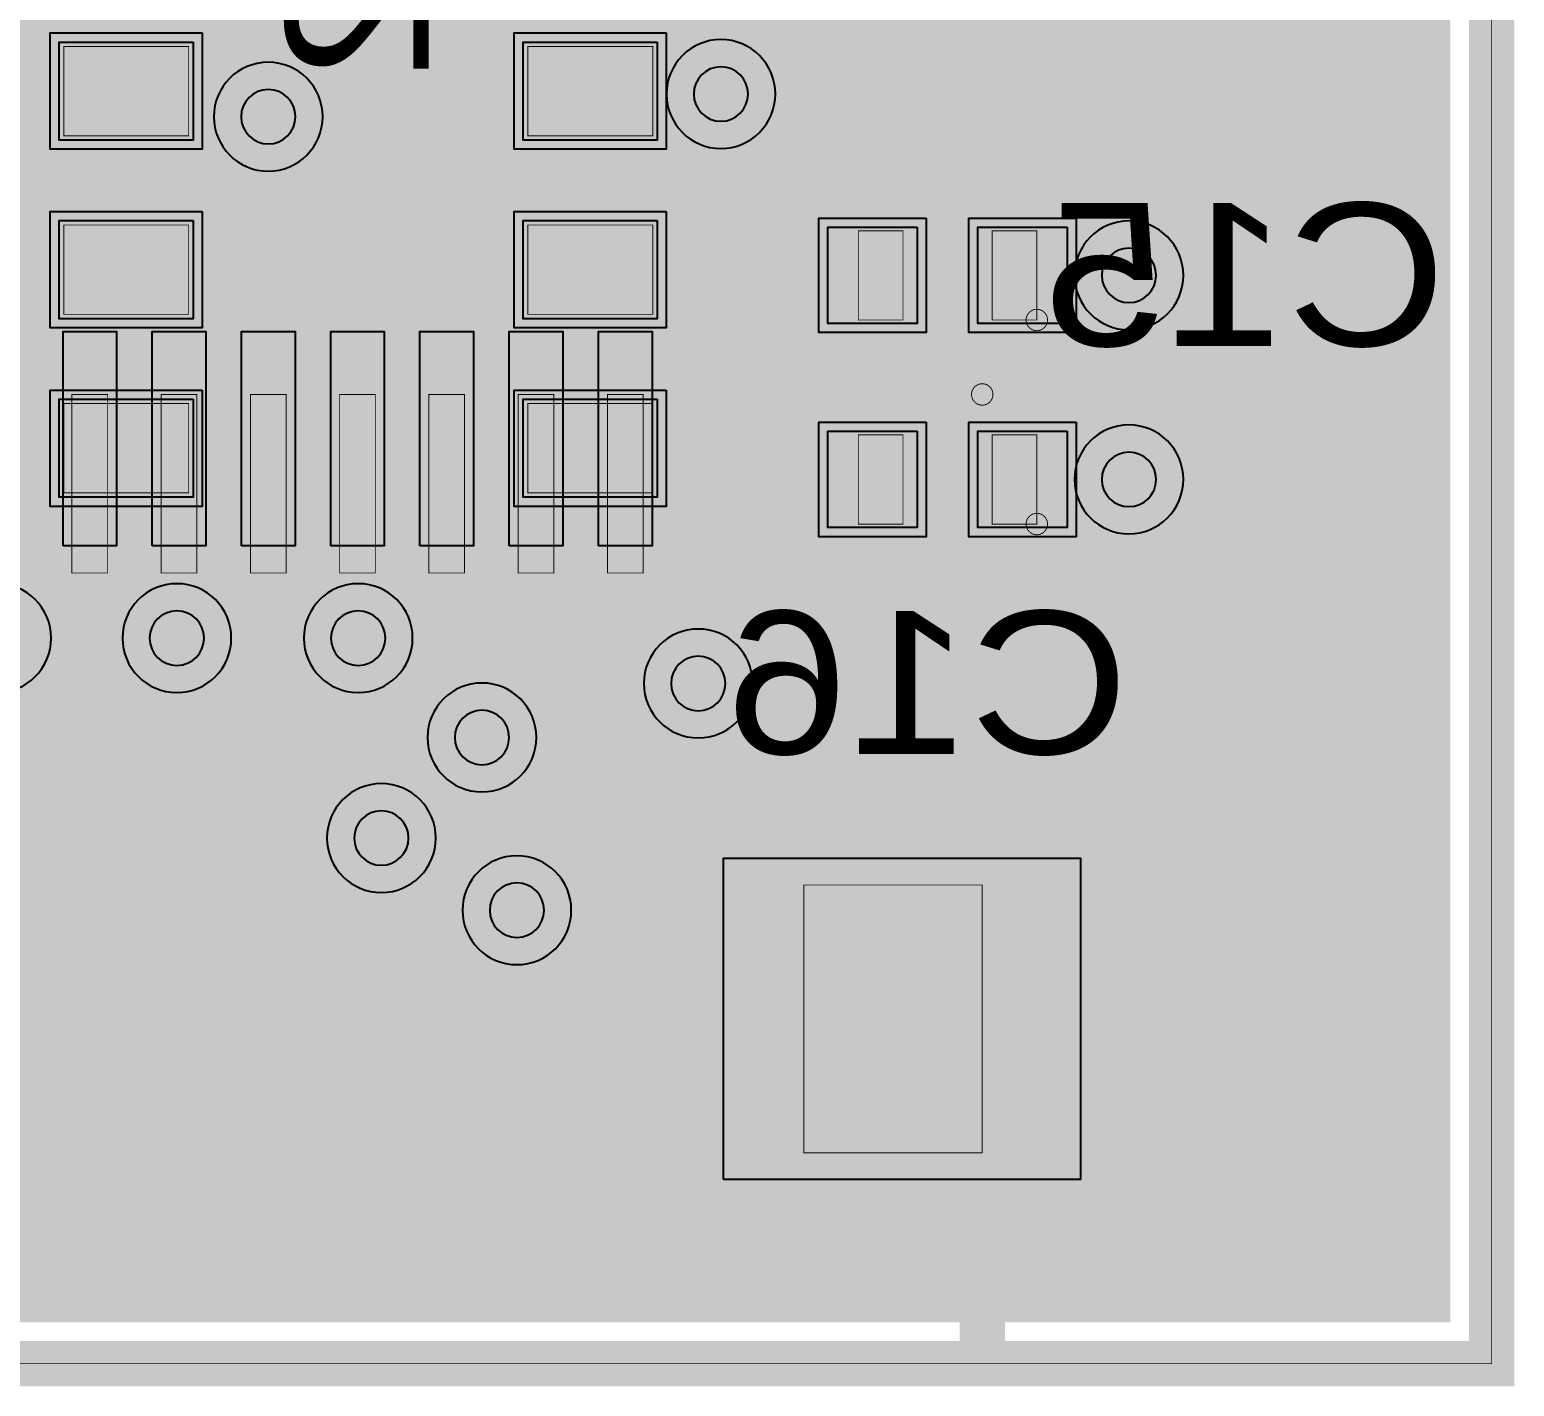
# Model space of a CAD drawing. Header units: millimetres. Extents: x -0.1 to 13.3, y -0.1 to 12.7.
# Drawn here: x 5.02 to 13.34, y -0.13 to 7.47 of the extents above; entities that cross this region are included whole.
import ezdxf
from ezdxf.enums import TextEntityAlignment as Align

# ---------------------------------------------------------------- set-up
doc = ezdxf.new("R2010")
doc.units = ezdxf.units.MM
doc.header["$MEASUREMENT"] = 0
for name, color, linetype, true_color in [('Board-Outline-Layer', 7, 'Continuous', 0xff00ff), ('Bottom-Layer', 7, 'Continuous', 0x0000ff), ('Bottom-Paste-Mask-Layer', 7, 'Continuous', 0x800000), ('Bottom-Silkscreen-Layer', 7, 'Continuous', 0x66cc33), ('Bottom-Solder-Mask-Layer', 7, 'Continuous', 0xaa00ff), ('Component-Marking-Layer', 7, 'Continuous', 0x66ffcc), ('Component-Shape-Layer', 7, 'Continuous', 0x00cccc), ('Document-Layer', 7, 'Continuous', 0xffffff), ('GND', 7, 'Continuous', 0x999966), ('Hole-Layer', 7, 'Continuous', 0x222222), ('Multi-Layer', 7, 'Continuous', 0xc0c0c0), ('Pin-Soldering-Layer', 7, 'Continuous', 0xcc9999), ('PWR', 7, 'Continuous', 0x008000), ('Top-Layer', 7, 'Continuous', 0xff0000), ('Top-Silkscreen-Layer', 7, 'Continuous', 0xffcc00)]:
    doc.layers.add(name, color=color, linetype=linetype, true_color=true_color)
doc.styles.get("Standard").update_dxf_attribs({"font": 'arial.ttf'})

msp = doc.modelspace()

# ---------------------------------------------------------------- hatches: boundary and pattern name
at = {"layer": 'Bottom-Layer'}
for points in [[(12.8499, 12.2149), (12.8499, 0.3581), (0.3581, 0.3581), (0.3581, 12.2149)], [(3.7068, 6.8612), (3.6591, 6.5296), (3.7795, 6.217), (4.0373, 6.0032), (4.3668, 5.9427), (4.4877, 5.8217), (4.6282, 5.7278), (4.794, 5.6949), (4.8617, 5.6949), (4.8812, 5.6603), (4.9044, 5.628), (4.8824, 5.5977), (4.8637, 5.5652), (4.8152, 5.5652), (4.6889, 5.6704), (4.5289, 5.7082), (4.0289, 5.7082), (3.9412, 5.6972), (3.8588, 5.6652), (3.7764, 5.6972), (3.6887, 5.7082), (3.1887, 5.7082), (3.0096, 5.6602), (2.8785, 5.5291), (2.8305, 5.35), (2.8305, 4.81), (2.8785, 4.6309), (3.0096, 4.4998), (3.1887, 4.4519), (3.6887, 4.4519), (3.7764, 4.4628), (3.8588, 4.4948), (3.9412, 4.4628), (4.0289, 4.4519), (4.5289, 4.4519), (4.6889, 4.4896), (4.8152, 4.5949), (4.9348, 4.5949), (5.0492, 4.5208), (5.1831, 4.4949), (5.9331, 4.4949), (6.1121, 4.5429), (6.2432, 4.6739), (6.2912, 4.853), (6.2912, 5.403), (6.2708, 5.5223), (6.2117, 5.628), (6.2708, 5.7337), (6.2912, 5.853), (6.2912, 6.3249), (6.5726, 6.3589), (6.8141, 6.5074), (6.9715, 6.7431), (7.0161, 7.023), (6.9398, 7.2959), (6.7565, 7.5121), (6.4996, 7.632), (6.2162, 7.6337), (6.2271, 7.6485), (6.2372, 7.6639), (6.3456, 7.712), (6.4391, 7.785), (6.5004, 7.8463), (6.7708, 7.9145), (6.9893, 8.0879), (7.1171, 8.3359), (7.1317, 8.6144), (7.0305, 8.8743), (6.8313, 9.0696), (6.5694, 9.1657), (6.2912, 9.1456), (6.2912, 9.403), (6.2708, 9.5223), (6.2117, 9.628), (6.2708, 9.7337), (6.2912, 9.853), (6.2912, 10.403), (6.2708, 10.5223), (6.2117, 10.628), (6.2708, 10.7337), (6.2912, 10.853), (6.2912, 11.403), (6.2432, 11.5821), (6.1121, 11.7132), (5.9331, 11.7612), (5.1831, 11.7612), (5.004, 11.7132), (4.8729, 11.5821), (4.8249, 11.403), (4.8249, 10.853), (4.8454, 10.7337), (4.9044, 10.628), (4.8454, 10.5223), (4.8249, 10.403), (4.8249, 9.853), (4.8454, 9.7337), (4.9044, 9.628), (4.8454, 9.5223), (4.8249, 9.403), (4.8249, 8.853), (4.8454, 8.7337), (4.9044, 8.628), (4.8454, 8.5223), (4.8249, 8.403), (4.8249, 7.853), (4.8454, 7.7337), (4.9044, 7.628), (4.8454, 7.5223), (4.8249, 7.403), (4.8249, 7.0316), (4.5513, 7.2248), (4.2181, 7.2596), (3.9104, 7.1271)], [(7.4249, 6.403), (7.4249, 5.853), (7.4453, 5.7337), (7.5044, 5.628), (7.4453, 5.5223), (7.4249, 5.403), (7.4249, 4.853), (7.4728, 4.6739), (7.6039, 4.5429), (7.783, 4.4949), (8.533, 4.4949), (8.7121, 4.5429), (8.8432, 4.6739), (8.8912, 4.853), (8.8912, 5.403), (8.8741, 5.5121), (8.8247, 5.6109), (9.2036, 5.6109), (9.2277, 5.582), (9.2548, 5.5559), (9.2548, 5.4931), (9.164, 5.3714), (9.1318, 5.223), (9.1318, 4.683), (9.1734, 4.5154), (9.2887, 4.3867), (9.2057, 4.3038), (8.8818, 4.4624), (8.5227, 4.4281), (8.2348, 4.2109), (8.1031, 3.8751), (7.9151, 4.0617), (7.6691, 4.16), (7.4043, 4.1541), (7.1629, 4.045), (6.9835, 3.8501), (6.8946, 3.6006), (6.5723, 3.4608), (6.3666, 3.176), (6.3352, 2.8261), (6.487, 2.5093), (6.7794, 2.3145), (7.1303, 2.2963), (7.3102, 2.041), (7.5872, 1.8964), (7.8995, 1.8946), (8.1781, 2.0361), (8.361, 2.2894), (8.4076, 2.5983), (8.3076, 2.8942), (8.0833, 3.1116), (8.1697, 3.2682), (8.2111, 3.4423), (8.4165, 3.2446), (8.686, 3.1514), (8.9696, 3.1799), (9.2151, 3.3249), (9.398, 3.3249), (9.5837, 3.3618), (9.7411, 3.467), (10.1221, 3.848), (10.2272, 4.0054), (10.2642, 4.191), (10.2642, 4.331), (10.297, 4.3264), (10.3301, 4.3249), (10.8301, 4.3249), (11.0092, 4.3728), (11.1403, 4.5039), (11.1883, 4.683), (11.1883, 5.223), (11.1444, 5.3948), (11.0234, 5.5245), (11.1444, 5.6542), (11.1883, 5.826), (11.1883, 6.366), (11.1403, 6.5451), (11.0092, 6.6762), (10.8301, 6.7242), (10.3301, 6.7242), (10.2424, 6.7132), (10.16, 6.6812), (10.0776, 6.7132), (9.9899, 6.7242), (9.4899, 6.7242), (9.3299, 6.6864), (9.2036, 6.5812), (8.8437, 6.5812), (8.8286, 6.6052), (8.8117, 6.628), (8.8707, 6.7337), (8.8912, 6.853), (8.8912, 7.403), (8.8807, 7.489), (8.8499, 7.5699), (9.2772, 7.5699), (9.3779, 7.5178), (9.4899, 7.4999), (9.9899, 7.4999), (10.0776, 7.5108), (10.16, 7.5429), (10.2424, 7.5108), (10.3301, 7.4999), (10.8301, 7.4999), (11.0092, 7.5479), (11.1403, 7.6789), (11.1883, 7.858), (11.1883, 8.398), (11.1403, 8.5771), (11.0092, 8.7082), (10.8301, 8.7562), (10.3301, 8.7562), (10.3157, 8.7559), (10.3013, 8.755), (10.2976, 9.0418), (10.1731, 9.3002), (10.1731, 9.5591), (10.2402, 9.5388), (10.3101, 9.5319), (11.1002, 9.5319), (11.2792, 9.5799), (11.4103, 9.7109), (11.4583, 9.89), (11.4583, 10.43), (11.4103, 10.6091), (11.2792, 10.7402), (11.1002, 10.7882), (10.3151, 10.7882), (10.2219, 11.1342), (9.9623, 11.3811), (9.612, 11.457), (9.2735, 11.3395), (9.0455, 11.0631), (8.9946, 10.7084), (8.9818, 10.6976), (8.9696, 10.6862), (8.8499, 10.6862), (8.8807, 10.7671), (8.8912, 10.853), (8.8912, 11.403), (8.8432, 11.5821), (8.7121, 11.7132), (8.533, 11.7612), (7.783, 11.7612), (7.6039, 11.7132), (7.4728, 11.5821), (7.4249, 11.403), (7.4249, 10.853), (7.4256, 10.8298), (7.4279, 10.8068), (7.1407, 10.7925), (6.8866, 10.6581), (6.7133, 10.4287), (6.6533, 10.1476), (6.7179, 9.8675), (6.895, 9.641), (7.1513, 9.5108), (7.4386, 9.5013), (7.4283, 9.4526), (7.4249, 9.403), (7.4249, 8.853), (7.4453, 8.7337), (7.5044, 8.628), (7.4453, 8.5223), (7.4249, 8.403), (7.4249, 7.853), (7.4453, 7.7337), (7.5044, 7.628), (7.4453, 7.5223), (7.4249, 7.403), (7.4249, 6.853), (7.4453, 6.7337), (7.5044, 6.628), (7.4453, 6.5223)], [(5.9331, 7.403), (5.9331, 6.853), (5.1831, 6.853), (5.1831, 7.403)], [(8.533, 7.403), (8.533, 6.853), (7.783, 6.853), (7.783, 7.403)], [(5.9331, 6.403), (5.9331, 5.853), (5.1831, 5.853), (5.1831, 6.403)], [(8.533, 6.403), (8.533, 5.853), (7.783, 5.853), (7.783, 6.403)], [(9.9899, 6.366), (9.9899, 5.826), (9.4899, 5.826), (9.4899, 6.366)], [(10.8301, 6.366), (10.8301, 5.826), (10.3301, 5.826), (10.3301, 6.366)], [(5.9331, 5.403), (5.9331, 4.853), (5.1831, 4.853), (5.1831, 5.403)], [(8.533, 5.403), (8.533, 4.853), (7.783, 4.853), (7.783, 5.403)], [(9.9899, 5.223), (9.9899, 4.683), (9.4899, 4.683), (9.4899, 5.223)], [(10.8301, 5.223), (10.8301, 4.683), (10.3301, 4.683), (10.3301, 5.223)]]:
    msp.add_hatch(color=256, dxfattribs=at).paths.add_polyline_path(points)
at = {"layer": 'Bottom-Paste-Mask-Layer'}
for points in [[(5.9331, 7.403), (5.9331, 6.853), (5.1831, 6.853), (5.1831, 7.403)], [(8.533, 7.403), (8.533, 6.853), (7.783, 6.853), (7.783, 7.403)], [(5.9331, 6.403), (5.9331, 5.853), (5.1831, 5.853), (5.1831, 6.403)], [(8.533, 6.403), (8.533, 5.853), (7.783, 5.853), (7.783, 6.403)], [(9.9899, 6.366), (9.9899, 5.826), (9.4899, 5.826), (9.4899, 6.366)], [(10.8301, 6.366), (10.8301, 5.826), (10.3301, 5.826), (10.3301, 6.366)], [(5.9331, 5.403), (5.9331, 4.853), (5.1831, 4.853), (5.1831, 5.403)], [(8.533, 5.403), (8.533, 4.853), (7.783, 4.853), (7.783, 5.403)], [(9.9899, 5.223), (9.9899, 4.683), (9.4899, 4.683), (9.4899, 5.223)], [(10.8301, 5.223), (10.8301, 4.683), (10.3301, 4.683), (10.3301, 5.223)]]:
    msp.add_hatch(color=256, dxfattribs=at).paths.add_polyline_path(points)
at = {"layer": 'Bottom-Solder-Mask-Layer'}
for points in [[(5.9839, 7.4538), (5.9839, 6.8022), (5.1323, 6.8022), (5.1323, 7.4538)], [(8.5838, 7.4538), (8.5838, 6.8022), (7.7322, 6.8022), (7.7322, 7.4538)], [(5.9839, 6.4538), (5.9839, 5.8022), (5.1323, 5.8022), (5.1323, 6.4538)], [(8.5838, 6.4538), (8.5838, 5.8022), (7.7322, 5.8022), (7.7322, 6.4538)], [(10.0407, 6.4168), (10.0407, 5.7752), (9.4391, 5.7752), (9.4391, 6.4168)], [(10.8809, 6.4168), (10.8809, 5.7752), (10.2793, 5.7752), (10.2793, 6.4168)], [(5.9839, 5.4538), (5.9839, 4.8022), (5.1323, 4.8022), (5.1323, 5.4538)], [(8.5838, 5.4538), (8.5838, 4.8022), (7.7322, 4.8022), (7.7322, 5.4538)], [(10.0407, 5.2738), (10.0407, 4.6322), (9.4391, 4.6322), (9.4391, 5.2738)], [(10.8809, 5.2738), (10.8809, 4.6322), (10.2793, 4.6322), (10.2793, 5.2738)]]:
    msp.add_hatch(color=256, dxfattribs=at).paths.add_polyline_path(points)
at = {"layer": 'Component-Marking-Layer'}
for points in [[(10.5999, 5.8461, 1), (10.7199, 5.8461, 1)], [(10.5999, 5.8461, 1), (10.7199, 5.8461, 1)], [(10.2941, 5.429, 1), (10.4141, 5.429, 1)], [(10.2941, 5.429, 1), (10.4141, 5.429, 1)], [(10.5999, 4.7031, 1), (10.7199, 4.7031, 1)], [(10.5999, 4.7031, 1), (10.7199, 4.7031, 1)]]:
    msp.add_hatch(color=256, dxfattribs=at).paths.add_polyline_path(points)
at = {"layer": 'GND'}
for points in [[(12.9515, 12.3165), (12.9515, 0.2565), (0.2565, 0.2565), (0.2565, 12.3165)], [(5.7925, 6.985), (5.8678, 6.7042), (6.0733, 6.4987), (6.3541, 6.4235), (6.6348, 6.4987), (6.8404, 6.7042), (6.9156, 6.985), (6.8404, 7.2658), (6.6348, 7.4713), (6.3541, 7.5466), (6.0733, 7.4713), (5.8678, 7.2658)], [(8.2015, 3.81), (8.2767, 3.5292), (8.4822, 3.3237), (8.763, 3.2485), (9.0438, 3.3237), (9.2493, 3.5292), (9.3246, 3.81), (9.2493, 4.0908), (9.0438, 4.2963), (8.763, 4.3715), (8.4822, 4.2963), (8.2767, 4.0908)], [(6.4364, 2.838), (6.5878, 2.5499), (6.8736, 2.3942), (7.1978, 2.4232), (7.3305, 2.1634), (7.5757, 2.0052), (7.8672, 1.9915), (8.1262, 2.1258), (8.2828, 2.372), (8.2948, 2.6636), (8.1588, 2.9217), (7.9117, 3.0769), (8.0745, 3.3036), (8.1079, 3.5807), (8.0039, 3.8397), (7.7879, 4.0166), (7.5135, 4.0677), (7.2484, 3.9803), (7.0581, 3.7761), (6.9897, 3.5056), (6.6779, 3.4123), (6.4702, 3.1617)]]:
    msp.add_hatch(color=256, dxfattribs=at).paths.add_polyline_path(points)
at = {"layer": 'Pin-Soldering-Layer'}
for points in [[(5.9081, 7.378), (5.9081, 6.878), (5.2081, 6.878), (5.2081, 7.378)], [(5.9081, 7.378), (5.9081, 6.878), (5.2081, 6.878), (5.2081, 7.378)], [(8.508, 7.378), (8.508, 6.878), (7.808, 6.878), (7.808, 7.378)], [(8.508, 7.378), (8.508, 6.878), (7.808, 6.878), (7.808, 7.378)], [(5.9081, 6.378), (5.9081, 5.878), (5.2081, 5.878), (5.2081, 6.378)], [(5.9081, 6.378), (5.9081, 5.878), (5.2081, 5.878), (5.2081, 6.378)], [(8.508, 6.378), (8.508, 5.878), (7.808, 5.878), (7.808, 6.378)], [(8.508, 6.378), (8.508, 5.878), (7.808, 5.878), (7.808, 6.378)], [(9.66, 5.846), (9.66, 6.346), (9.91, 6.346), (9.91, 5.846)], [(9.66, 5.846), (9.66, 6.346), (9.91, 6.346), (9.91, 5.846)], [(10.66, 5.846), (10.41, 5.846), (10.41, 6.346), (10.66, 6.346)], [(10.66, 5.846), (10.41, 5.846), (10.41, 6.346), (10.66, 6.346)], [(5.2541, 5.429), (5.4541, 5.429), (5.4541, 4.429), (5.2541, 4.429)], [(5.2541, 5.429), (5.4541, 5.429), (5.4541, 4.429), (5.2541, 4.429)], [(5.7539, 5.429), (5.9539, 5.429), (5.9539, 4.429), (5.7539, 4.429)], [(5.7539, 5.429), (5.9539, 5.429), (5.9539, 4.429), (5.7539, 4.429)], [(6.2541, 5.429), (6.4541, 5.429), (6.4541, 4.429), (6.2541, 4.429)], [(6.2541, 5.429), (6.4541, 5.429), (6.4541, 4.429), (6.2541, 4.429)], [(6.7539, 5.429), (6.9539, 5.429), (6.9539, 4.429), (6.7539, 4.429)], [(6.7539, 5.429), (6.9539, 5.429), (6.9539, 4.429), (6.7539, 4.429)], [(7.2541, 5.429), (7.4541, 5.429), (7.4541, 4.429), (7.2541, 4.429)], [(7.2541, 5.429), (7.4541, 5.429), (7.4541, 4.429), (7.2541, 4.429)], [(7.7539, 5.429), (7.9539, 5.429), (7.9539, 4.429), (7.7539, 4.429)], [(7.7539, 5.429), (7.9539, 5.429), (7.9539, 4.429), (7.7539, 4.429)], [(8.2541, 5.429), (8.4541, 5.429), (8.4541, 4.429), (8.2541, 4.429)], [(8.2541, 5.429), (8.4541, 5.429), (8.4541, 4.429), (8.2541, 4.429)], [(5.9081, 5.378), (5.9081, 4.878), (5.2081, 4.878), (5.2081, 5.378)], [(5.9081, 5.378), (5.9081, 4.878), (5.2081, 4.878), (5.2081, 5.378)], [(8.508, 5.378), (8.508, 4.878), (7.808, 4.878), (7.808, 5.378)], [(8.508, 5.378), (8.508, 4.878), (7.808, 4.878), (7.808, 5.378)], [(9.66, 4.703), (9.66, 5.203), (9.91, 5.203), (9.91, 4.703)], [(9.66, 4.703), (9.66, 5.203), (9.91, 5.203), (9.91, 4.703)], [(10.66, 4.703), (10.41, 4.703), (10.41, 5.203), (10.66, 5.203)], [(10.66, 4.703), (10.41, 4.703), (10.41, 5.203), (10.66, 5.203)], [(9.3541, 1.1811), (9.3541, 2.6811), (10.3541, 2.6811), (10.3541, 1.1811)], [(9.3541, 1.1811), (9.3541, 2.6811), (10.3541, 2.6811), (10.3541, 1.1811)]]:
    msp.add_hatch(color=256, dxfattribs=at).paths.add_polyline_path(points)
at = {"layer": 'PWR'}
for points in [[(12.9515, 12.3165), (12.9515, 0.2565), (0.2565, 0.2565), (0.2565, 12.3165)], [(8.3285, 7.112), (8.4037, 6.8312), (8.6092, 6.6257), (8.89, 6.5505), (9.1708, 6.6257), (9.3763, 6.8312), (9.4516, 7.112), (9.3763, 7.3928), (9.1708, 7.5983), (8.89, 7.6736), (8.6092, 7.5983), (8.4037, 7.3928)], [(5.7925, 6.985), (5.8678, 6.7042), (6.0733, 6.4987), (6.3541, 6.4235), (6.6348, 6.4987), (6.8404, 6.7042), (6.9156, 6.985), (6.8404, 7.2658), (6.6348, 7.4713), (6.3541, 7.5466), (6.0733, 7.4713), (5.8678, 7.2658)], [(10.6145, 6.096), (10.6897, 5.8152), (10.8953, 5.6097), (11.176, 5.5345), (11.4568, 5.6097), (11.6623, 5.8152), (11.7376, 6.096), (11.6623, 6.3768), (11.4568, 6.5823), (11.176, 6.6576), (10.8953, 6.5823), (10.6897, 6.3768)], [(10.6145, 4.953), (10.6897, 4.6722), (10.8953, 4.4667), (11.176, 4.3915), (11.4568, 4.4667), (11.6623, 4.6722), (11.7376, 4.953), (11.6623, 5.2338), (11.4568, 5.4393), (11.176, 5.5146), (10.8953, 5.4393), (10.6897, 5.2338)], [(4.2715, 4.064), (4.3507, 3.7766), (4.5658, 3.5702), (4.8563, 3.5029), (5.1402, 3.5939), (5.3375, 3.8173), (5.5464, 3.5866), (5.8461, 3.5025), (6.1445, 3.5909), (6.35, 3.8247), (6.5455, 3.5975), (6.8299, 3.5032), (7.1224, 3.5686), (7.3396, 3.7752), (7.4196, 4.064), (7.3396, 4.3528), (7.1224, 4.5594), (6.8299, 4.6248), (6.5455, 4.5305), (6.35, 4.3033), (6.1445, 4.5371), (5.8461, 4.6255), (5.5464, 4.5414), (5.3375, 4.3107), (5.1402, 4.5341), (4.8563, 4.6251), (4.5658, 4.5579), (4.3507, 4.3514)], [(8.2015, 3.81), (8.2767, 3.5292), (8.4822, 3.3237), (8.763, 3.2485), (9.0438, 3.3237), (9.2493, 3.5292), (9.3246, 3.81), (9.2493, 4.0908), (9.0438, 4.2963), (8.763, 4.3715), (8.4822, 4.2963), (8.2767, 4.0908)]]:
    msp.add_hatch(color=256, dxfattribs=at).paths.add_polyline_path(points)
at = {"layer": 'Top-Layer'}
for points in [[(12.8499, 12.2149), (12.8499, 0.3581), (0.3581, 0.3581), (0.3581, 12.2149)], [(7.2041, 4.2228), (7.3208, 4.2228), (7.3208, 4.1292), (7.0365, 3.9255), (6.8954, 3.6055), (6.8897, 3.5999), (6.5691, 3.4582), (6.3654, 3.1729), (6.3357, 2.8237), (6.4881, 2.508), (6.7802, 2.3142), (7.1303, 2.2963), (7.3102, 2.041), (7.5872, 1.8964), (7.8995, 1.8946), (8.1781, 2.0361), (8.361, 2.2894), (8.4076, 2.5983), (8.3076, 2.8942), (8.0833, 3.1116), (8.1635, 3.2528), (8.207, 3.4093), (8.223, 3.4252), (8.4474, 3.2268), (8.7361, 3.1474), (8.5971, 3.0156), (8.5458, 2.831), (8.5458, 1.031), (8.5938, 0.852), (8.7249, 0.7209), (8.904, 0.6729), (10.904, 0.6729), (11.0831, 0.7209), (11.2141, 0.852), (11.2621, 1.031), (11.2621, 2.831), (11.2141, 3.0101), (11.0831, 3.1412), (10.904, 3.1892), (8.9961, 3.1892), (9.2399, 3.3492), (9.3915, 3.5983), (9.4215, 3.8883), (9.3243, 4.1632), (9.1185, 4.3698), (8.844, 4.4682), (8.8576, 4.5238), (8.8622, 4.581), (8.8622, 5.781), (8.8142, 5.96), (8.6831, 6.0911), (8.5041, 6.1391), (8.2041, 6.1391), (8.1535, 6.1355), (8.104, 6.1249), (8.0745, 6.1321), (8.0445, 6.1368), (8.051, 6.1797), (8.0532, 6.223), (8.0532, 7.366), (8.0202, 7.5318), (7.9263, 7.6723), (7.1384, 8.4602), (7.0846, 8.7748), (6.8901, 9.0278), (6.6, 9.1607), (6.2814, 9.1427), (6.0081, 8.9779), (5.8434, 8.7046), (5.8254, 8.386), (5.9583, 8.0959), (6.2113, 7.9015), (6.5258, 7.8477), (7.1869, 7.1866), (7.1869, 6.4024), (7.0478, 6.2634), (6.9634, 6.1441), (6.9234, 6.0035), (6.8803, 5.9342), (6.8541, 5.8569), (6.8287, 5.9323), (6.7872, 6.0003), (6.7872, 6.4829), (6.9716, 6.7433), (7.013, 7.0597), (6.9018, 7.3588), (6.6638, 7.5714), (6.3541, 7.6482), (6.0443, 7.5714), (5.8063, 7.3588), (5.6952, 7.0597), (5.7366, 6.7433), (5.9209, 6.4829), (5.9209, 6.0003), (5.8795, 5.9323), (5.8541, 5.8569), (5.8287, 5.9323), (5.7872, 6.0003), (5.7872, 6.0759), (5.7542, 6.2417), (5.6604, 6.3822), (5.1323, 6.9103), (4.9918, 7.0042), (4.826, 7.0372), (4.8202, 7.0372), (4.5711, 7.217), (4.2678, 7.2652), (3.9752, 7.1717), (3.7562, 6.9563), (3.6577, 6.6654), (3.7009, 6.3613), (3.8765, 6.1092), (4.1468, 5.9634), (4.4538, 5.9549), (4.7317, 6.0857), (4.8813, 5.9362), (4.8549, 5.8606), (4.8459, 5.781), (4.8459, 4.581), (4.8939, 4.4019), (5.025, 4.2708), (5.2041, 4.2228), (5.5041, 4.2228), (5.7289, 4.3022), (5.8541, 4.505), (5.9793, 4.3022), (6.2041, 4.2228), (6.5041, 4.2228), (6.7289, 4.3022), (6.8541, 4.505), (6.9793, 4.3022)], [(5.2041, 4.581), (5.2041, 5.781), (5.5041, 5.781), (5.5041, 4.581)], [(5.7039, 4.581), (5.7039, 5.781), (6.0039, 5.781), (6.0039, 4.581)], [(6.2041, 4.581), (6.2041, 5.781), (6.5041, 5.781), (6.5041, 4.581)], [(6.7039, 4.581), (6.7039, 5.781), (7.0039, 5.781), (7.0039, 4.581)], [(7.2041, 4.581), (7.2041, 5.781), (7.5041, 5.781), (7.5041, 4.581)], [(7.7039, 4.581), (7.7039, 5.781), (8.0039, 5.781), (8.0039, 4.581)], [(8.2041, 4.581), (8.2041, 5.781), (8.5041, 5.781), (8.5041, 4.581)], [(8.904, 1.031), (8.904, 2.831), (10.904, 2.831), (10.904, 1.031)]]:
    msp.add_hatch(color=256, dxfattribs=at).paths.add_polyline_path(points)

# ---------------------------------------------------------------- linework, layer by layer
at = {"layer": 'Board-Outline-Layer', "const_width": 0.254}
msp.add_lwpolyline([(0, 0), (0, 12.573), (13.208, 12.573), (13.208, 0)], close=True, dxfattribs=at)
at = {"layer": 'Bottom-Layer'}
for points, const_width in [([(0, 0), (0, 12.573), (13.208, 12.573), (13.208, 0)], 0.00508), ([(12.8499, 12.2149), (12.8499, 0.3581), (0.3581, 0.3581), (0.3581, 12.2149)], 0.0508)]:
    msp.add_lwpolyline(points, close=True, dxfattribs=dict(at, const_width=const_width))
for points, const_width in [([(7.4453, 7.5223), (7.4249, 7.403), (7.4249, 6.853), (7.4453, 6.7337), (7.5044, 6.628), (7.4453, 6.5223), (7.4249, 6.403), (7.4249, 5.853), (7.4453, 5.7337), (7.5044, 5.628), (7.4453, 5.5223), (7.4249, 5.403), (7.4249, 4.853), (7.4728, 4.6739), (7.6039, 4.5429), (7.783, 4.4949), (8.533, 4.4949), (8.7121, 4.5429), (8.8432, 4.6739), (8.8912, 4.853), (8.8912, 5.403), (8.8741, 5.5121), (8.8247, 5.6109), (9.2036, 5.6109), (9.2277, 5.582), (9.2548, 5.5559), (9.2548, 5.4931), (9.164, 5.3714), (9.1318, 5.223), (9.1318, 4.683), (9.1734, 4.5154), (9.2887, 4.3867), (9.2057, 4.3038), (8.8818, 4.4624), (8.5227, 4.4281), (8.2348, 4.2109), (8.1031, 3.8751), (7.9151, 4.0617), (7.6691, 4.16), (7.4043, 4.1541), (7.1629, 4.045), (6.9835, 3.8501), (6.8946, 3.6006), (6.5723, 3.4608), (6.3666, 3.176), (6.3352, 2.8261), (6.487, 2.5093), (6.7794, 2.3145), (7.1303, 2.2963), (7.3102, 2.041), (7.5872, 1.8964), (7.8995, 1.8946), (8.1781, 2.0361), (8.361, 2.2894), (8.4076, 2.5983), (8.3076, 2.8942), (8.0833, 3.1116), (8.1697, 3.2682), (8.2111, 3.4423), (8.4165, 3.2446), (8.686, 3.1514), (8.9696, 3.1799), (9.2151, 3.3249), (9.398, 3.3249), (9.5837, 3.3618), (9.7411, 3.467), (10.1221, 3.848), (10.2272, 4.0054), (10.2642, 4.191), (10.2642, 4.331), (10.297, 4.3264), (10.3301, 4.3249), (10.8301, 4.3249), (11.0092, 4.3728), (11.1403, 4.5039), (11.1883, 4.683), (11.1883, 5.223), (11.1444, 5.3948), (11.0234, 5.5245), (11.1444, 5.6542), (11.1883, 5.826), (11.1883, 6.366), (11.1403, 6.5451), (11.0092, 6.6762), (10.8301, 6.7242), (10.3301, 6.7242), (10.2424, 6.7132), (10.16, 6.6812), (10.0776, 6.7132), (9.9899, 6.7242), (9.4899, 6.7242), (9.3299, 6.6864), (9.2036, 6.5812), (8.8437, 6.5812), (8.8286, 6.6052), (8.8117, 6.628), (8.8707, 6.7337), (8.8912, 6.853), (8.8912, 7.403), (8.8807, 7.489), (8.8499, 7.5699)], 0.0508), ([(4.9348, 4.5949), (5.0492, 4.5208), (5.1831, 4.4949), (5.9331, 4.4949), (6.1121, 4.5429), (6.2432, 4.6739), (6.2912, 4.853), (6.2912, 5.403), (6.2708, 5.5223), (6.2117, 5.628), (6.2708, 5.7337), (6.2912, 5.853), (6.2912, 6.3249), (6.5726, 6.3589), (6.8141, 6.5074), (6.9715, 6.7431), (7.0161, 7.023), (6.9398, 7.2959), (6.7565, 7.5121)], 0.0508), ([(5.7011, 6.985), (5.5581, 7.128)], 0.15), ([(8.158, 7.128), (7.5265, 7.128)], 0.0508), ([(8.158, 7.128), (8.7896, 7.128)], 0.0508), ([(6.3541, 6.985), (5.7011, 6.985)], 0.15), ([(10.5801, 6.096), (10.5801, 6.6226)], 0.0508), ([(8.19, 6.096), (8.158, 6.128)], 0.254), ([(4.794, 6.128), (5.5581, 6.128)], 0.15), ([(9.7399, 6.096), (8.19, 6.096)], 0.254), ([(9.7399, 6.096), (9.7399, 4.953)], 0.254), ([(10.5801, 6.096), (11.0867, 6.096)], 0.0508), ([(5.5101, 5.08), (5.5581, 5.128)], 0.254), ([(4.2789, 5.08), (5.5101, 5.08)], 0.254), ([(9.779, 4.9139), (9.7399, 4.953)], 0.254), ([(9.779, 4.191), (9.779, 4.9139)], 0.254), ([(10.5801, 4.953), (11.0867, 4.953)], 0.0508), ([(10.5801, 4.953), (10.5801, 4.4265)], 0.0508), ([(9.398, 3.81), (9.779, 4.191)], 0.254), ([(8.763, 3.81), (9.398, 3.81)], 0.254)]:
    msp.add_lwpolyline(points, dxfattribs=dict(at, const_width=const_width))
for points in [[(5.9331, 7.403), (5.9331, 6.853), (5.1831, 6.853), (5.1831, 7.403)], [(8.533, 7.403), (8.533, 6.853), (7.783, 6.853), (7.783, 7.403)], [(5.9331, 6.403), (5.9331, 5.853), (5.1831, 5.853), (5.1831, 6.403)], [(8.533, 6.403), (8.533, 5.853), (7.783, 5.853), (7.783, 6.403)], [(9.9899, 6.366), (9.9899, 5.826), (9.4899, 5.826), (9.4899, 6.366)], [(10.8301, 6.366), (10.8301, 5.826), (10.3301, 5.826), (10.3301, 6.366)], [(5.9331, 5.403), (5.9331, 4.853), (5.1831, 4.853), (5.1831, 5.403)], [(8.533, 5.403), (8.533, 4.853), (7.783, 4.853), (7.783, 5.403)], [(9.9899, 5.223), (9.9899, 4.683), (9.4899, 4.683), (9.4899, 5.223)], [(10.8301, 5.223), (10.8301, 4.683), (10.3301, 4.683), (10.3301, 5.223)]]:
    msp.add_lwpolyline(points, close=True, dxfattribs=at)
at = {"layer": 'Bottom-Paste-Mask-Layer'}
for points in [[(5.9331, 7.403), (5.9331, 6.853), (5.1831, 6.853), (5.1831, 7.403)], [(8.533, 7.403), (8.533, 6.853), (7.783, 6.853), (7.783, 7.403)], [(5.9331, 6.403), (5.9331, 5.853), (5.1831, 5.853), (5.1831, 6.403)], [(8.533, 6.403), (8.533, 5.853), (7.783, 5.853), (7.783, 6.403)], [(9.9899, 6.366), (9.9899, 5.826), (9.4899, 5.826), (9.4899, 6.366)], [(10.8301, 6.366), (10.8301, 5.826), (10.3301, 5.826), (10.3301, 6.366)], [(5.9331, 5.403), (5.9331, 4.853), (5.1831, 4.853), (5.1831, 5.403)], [(8.533, 5.403), (8.533, 4.853), (7.783, 4.853), (7.783, 5.403)], [(9.9899, 5.223), (9.9899, 4.683), (9.4899, 4.683), (9.4899, 5.223)], [(10.8301, 5.223), (10.8301, 4.683), (10.3301, 4.683), (10.3301, 5.223)]]:
    msp.add_lwpolyline(points, close=True, dxfattribs=at)
at = {"layer": 'Bottom-Silkscreen-Layer'}
for points, const_width in [([(5.108, 6.6884), (5.108, 6.5676)], 0.154), ([(5.108, 6.6884), (5.108, 6.5676)], 0.154), ([(8.608, 6.5677), (8.608, 6.6884)], 0.154), ([(8.608, 6.5677), (8.608, 6.6884)], 0.154), ([(9.9386, 6.5956), (9.4386, 6.5956)], 0.1524), ([(9.9386, 6.5956), (9.4386, 6.5956)], 0.1524), ([(10.8814, 6.5935), (10.3814, 6.5935)], 0.1524), ([(10.8814, 6.5935), (10.3814, 6.5935)], 0.1524), ([(9.2862, 6.4433), (9.2862, 5.7509)], 0.1524), ([(9.2862, 6.4433), (9.2862, 5.7509)], 0.1524), ([(11.0338, 5.7488), (11.0338, 6.4412)], 0.1524), ([(11.0338, 5.7488), (11.0338, 6.4412)], 0.1524), ([(5.108, 5.6884), (5.108, 5.5676)], 0.154), ([(5.108, 5.6884), (5.108, 5.5676)], 0.154), ([(8.608, 5.5677), (8.608, 5.6884)], 0.154), ([(8.608, 5.5677), (8.608, 5.6884)], 0.154), ([(9.4386, 5.5985), (9.9386, 5.5985)], 0.1524), ([(9.4386, 5.5985), (9.9386, 5.5985)], 0.1524), ([(10.3814, 5.5964), (10.8814, 5.5964)], 0.1524), ([(10.3814, 5.5964), (10.8814, 5.5964)], 0.1524), ([(9.9386, 5.4526), (9.4386, 5.4526)], 0.1524), ([(9.9386, 5.4526), (9.4386, 5.4526)], 0.1524), ([(10.8814, 5.4505), (10.3814, 5.4505)], 0.1524), ([(10.8814, 5.4505), (10.3814, 5.4505)], 0.1524), ([(9.2862, 5.3003), (9.2862, 4.6078)], 0.1524), ([(9.2862, 5.3003), (9.2862, 4.6078)], 0.1524), ([(11.0338, 4.6058), (11.0338, 5.2982)], 0.1524), ([(11.0338, 4.6058), (11.0338, 5.2982)], 0.1524), ([(5.108, 4.6884), (5.108, 4.628)], 0.154), ([(5.108, 4.6884), (5.108, 4.628)], 0.154), ([(8.608, 4.628), (8.608, 4.6884)], 0.154), ([(8.608, 4.628), (8.608, 4.6884)], 0.154), ([(5.108, 4.628), (8.608, 4.628)], 0.154), ([(5.108, 4.628), (8.608, 4.628)], 0.154), ([(9.4386, 4.4555), (9.9386, 4.4555)], 0.1524), ([(9.4386, 4.4555), (9.9386, 4.4555)], 0.1524), ([(10.3814, 4.4534), (10.8814, 4.4534)], 0.1524), ([(10.3814, 4.4534), (10.8814, 4.4534)], 0.1524)]:
    msp.add_lwpolyline(points, dxfattribs=dict(at, const_width=const_width))
at = {"layer": 'Bottom-Silkscreen-Layer', "const_width": 0.1524}
for points in [[(9.4386, 6.5957, 0.414), (9.2862, 6.4433)], [(9.4386, 6.5957, 0.414), (9.2862, 6.4433)], [(11.0338, 6.4412, 0.414), (10.8814, 6.5936)], [(11.0338, 6.4412, 0.414), (10.8814, 6.5936)], [(9.2862, 5.7509, 0.414), (9.4386, 5.5985)], [(9.2862, 5.7509, 0.414), (9.4386, 5.5985)], [(10.8814, 5.5964, 0.414), (11.0338, 5.7488)], [(10.8814, 5.5964, 0.414), (11.0338, 5.7488)], [(9.4386, 5.4527, 0.414), (9.2862, 5.3003)], [(9.4386, 5.4527, 0.414), (9.2862, 5.3003)], [(11.0338, 5.2982, 0.414), (10.8814, 5.4506)], [(11.0338, 5.2982, 0.414), (10.8814, 5.4506)], [(9.2862, 4.6078, 0.414), (9.4386, 4.4554)], [(9.2862, 4.6078, 0.414), (9.4386, 4.4554)], [(10.8814, 4.4534, 0.414), (11.0338, 4.6058)], [(10.8814, 4.4534, 0.414), (11.0338, 4.6058)]]:
    msp.add_lwpolyline(points, format="xyb", dxfattribs=at)
at = {"layer": 'Bottom-Solder-Mask-Layer'}
for points in [[(5.9839, 7.4538), (5.9839, 6.8022), (5.1323, 6.8022), (5.1323, 7.4538)], [(8.5838, 7.4538), (8.5838, 6.8022), (7.7322, 6.8022), (7.7322, 7.4538)], [(5.9839, 6.4538), (5.9839, 5.8022), (5.1323, 5.8022), (5.1323, 6.4538)], [(8.5838, 6.4538), (8.5838, 5.8022), (7.7322, 5.8022), (7.7322, 6.4538)], [(10.0407, 6.4168), (10.0407, 5.7752), (9.4391, 5.7752), (9.4391, 6.4168)], [(10.8809, 6.4168), (10.8809, 5.7752), (10.2793, 5.7752), (10.2793, 6.4168)], [(5.9839, 5.4538), (5.9839, 4.8022), (5.1323, 4.8022), (5.1323, 5.4538)], [(8.5838, 5.4538), (8.5838, 4.8022), (7.7322, 4.8022), (7.7322, 5.4538)], [(10.0407, 5.2738), (10.0407, 4.6322), (9.4391, 4.6322), (9.4391, 5.2738)], [(10.8809, 5.2738), (10.8809, 4.6322), (10.2793, 4.6322), (10.2793, 5.2738)]]:
    msp.add_lwpolyline(points, close=True, dxfattribs=at)
at = {"layer": 'Component-Marking-Layer', "const_width": 0.00508}
for points in [[(10.5999, 5.8461, 1), (10.7199, 5.8461, 1)], [(10.5999, 5.8461, 1), (10.7199, 5.8461, 1)], [(10.5999, 4.7031, 1), (10.7199, 4.7031, 1)], [(10.5999, 4.7031, 1), (10.7199, 4.7031, 1)]]:
    msp.add_lwpolyline(points, format="xyb", close=True, dxfattribs=at)
msp.add_lwpolyline([(10.2941, 5.429, 1), (10.4141, 5.429), (10.4141, 5.429, 1), (10.2941, 5.429)], format="xyb", dxfattribs=at)
msp.add_lwpolyline([(10.2941, 5.429, 1), (10.4141, 5.429), (10.4141, 5.429, 1), (10.2941, 5.429)], format="xyb", dxfattribs=at)
at = {"layer": 'Component-Shape-Layer', "const_width": 0.0508}
for points in [[(8.608, 4.628), (5.108, 4.628), (5.108, 11.628), (8.608, 11.628)], [(8.608, 4.628), (5.108, 4.628), (5.108, 11.628), (8.608, 11.628)], [(10.66, 5.846), (9.66, 5.846), (9.66, 6.346), (10.66, 6.346)], [(10.66, 5.846), (9.66, 5.846), (9.66, 6.346), (10.66, 6.346)], [(10.66, 4.703), (9.66, 4.703), (9.66, 5.203), (10.66, 5.203)], [(10.66, 4.703), (9.66, 4.703), (9.66, 5.203), (10.66, 5.203)], [(2.854, 0.029), (2.854, 4.929), (10.354, 4.929), (10.354, 0.029)], [(2.854, 0.029), (2.854, 4.929), (10.354, 4.929), (10.354, 0.029)]]:
    msp.add_lwpolyline(points, close=True, dxfattribs=at)
at = {"layer": 'Document-Layer', "const_width": 0.3}
msp.add_lwpolyline([(8.486, 5.715, 1), (8.786, 5.715, 1)], format="xyb", close=True, dxfattribs=at)
msp.add_lwpolyline([(8.486, 5.715, 1), (8.786, 5.715, 1)], format="xyb", close=True, dxfattribs=at)
at = {"layer": 'GND', "const_width": 0.0508}
for points in [[(12.9515, 12.3165), (12.9515, 0.2565), (0.2565, 0.2565), (0.2565, 12.3165)], [(5.7925, 6.985), (5.8678, 6.7042), (6.0733, 6.4987), (6.3541, 6.4235), (6.6348, 6.4987), (6.8404, 6.7042), (6.9156, 6.985), (6.8404, 7.2658), (6.6348, 7.4713), (6.3541, 7.5466), (6.0733, 7.4713), (5.8678, 7.2658)], [(8.2015, 3.81), (8.2767, 3.5292), (8.4822, 3.3237), (8.763, 3.2485), (9.0438, 3.3237), (9.2493, 3.5292), (9.3246, 3.81), (9.2493, 4.0908), (9.0438, 4.2963), (8.763, 4.3715), (8.4822, 4.2963), (8.2767, 4.0908)], [(6.4364, 2.838), (6.5878, 2.5499), (6.8736, 2.3942), (7.1978, 2.4232), (7.3305, 2.1634), (7.5757, 2.0052), (7.8672, 1.9915), (8.1262, 2.1258), (8.2828, 2.372), (8.2948, 2.6636), (8.1588, 2.9217), (7.9117, 3.0769), (8.0745, 3.3036), (8.1079, 3.5807), (8.0039, 3.8397), (7.7879, 4.0166), (7.5135, 4.0677), (7.2484, 3.9803), (7.0581, 3.7761), (6.9897, 3.5056), (6.6779, 3.4123), (6.4702, 3.1617)]]:
    msp.add_lwpolyline(points, close=True, dxfattribs=at)
at = {"layer": 'Hole-Layer'}
for points in [[(8.7375, 7.112, 1), (9.0425, 7.112), (9.0425, 7.112, 1), (8.7375, 7.112)], [(11.0235, 6.096, 1), (11.3285, 6.096), (11.3285, 6.096, 1), (11.0235, 6.096)], [(11.0235, 4.953, 1), (11.3285, 4.953), (11.3285, 4.953, 1), (11.0235, 4.953)], [(8.6105, 3.81, 1), (8.9155, 3.81), (8.9155, 3.81, 1), (8.6105, 3.81)]]:
    msp.add_lwpolyline(points, format="xyb", dxfattribs=at)
for points in [[(6.2016, 6.985, 1), (6.5066, 6.985, 1)], [(5.6895, 4.064, 1), (5.9945, 4.064, 1)], [(6.7055, 4.064, 1), (7.0105, 4.064, 1)], [(7.3987, 3.5074, 1), (7.7037, 3.5074, 1)], [(6.8353, 2.944, 1), (7.1403, 2.944, 1)], [(7.5945, 2.54, 1), (7.8995, 2.54, 1)]]:
    msp.add_lwpolyline(points, format="xyb", close=True, dxfattribs=at)
at = {"layer": 'Multi-Layer'}
for points in [[(8.585, 7.112, 1), (9.195, 7.112), (9.195, 7.112, 1), (8.585, 7.112)], [(10.871, 6.096, 1), (11.481, 6.096), (11.481, 6.096, 1), (10.871, 6.096)], [(10.871, 4.953, 1), (11.481, 4.953), (11.481, 4.953, 1), (10.871, 4.953)], [(8.458, 3.81, 1), (9.068, 3.81), (9.068, 3.81, 1), (8.458, 3.81)]]:
    msp.add_lwpolyline(points, format="xyb", dxfattribs=at)
for points in [[(6.0491, 6.985, 1), (6.6591, 6.985, 1)], [(4.5281, 4.064, 1), (5.1381, 4.064, 1)], [(5.537, 4.064, 1), (6.147, 4.064, 1)], [(6.553, 4.064, 1), (7.163, 4.064, 1)], [(7.2462, 3.5074, 1), (7.8562, 3.5074, 1)], [(6.6828, 2.944, 1), (7.2928, 2.944, 1)], [(7.442, 2.54, 1), (8.052, 2.54, 1)]]:
    msp.add_lwpolyline(points, format="xyb", close=True, dxfattribs=at)
at = {"layer": 'Pin-Soldering-Layer', "const_width": 0.00508}
for points in [[(5.9081, 7.378), (5.9081, 6.878), (5.2081, 6.878), (5.2081, 7.378)], [(5.9081, 7.378), (5.9081, 6.878), (5.2081, 6.878), (5.2081, 7.378)], [(8.508, 7.378), (8.508, 6.878), (7.808, 6.878), (7.808, 7.378)], [(8.508, 7.378), (8.508, 6.878), (7.808, 6.878), (7.808, 7.378)], [(5.9081, 6.378), (5.9081, 5.878), (5.2081, 5.878), (5.2081, 6.378)], [(5.9081, 6.378), (5.9081, 5.878), (5.2081, 5.878), (5.2081, 6.378)], [(8.508, 6.378), (8.508, 5.878), (7.808, 5.878), (7.808, 6.378)], [(8.508, 6.378), (8.508, 5.878), (7.808, 5.878), (7.808, 6.378)], [(9.66, 5.846), (9.66, 6.346), (9.91, 6.346), (9.91, 5.846)], [(9.66, 5.846), (9.66, 6.346), (9.91, 6.346), (9.91, 5.846)], [(10.66, 5.846), (10.41, 5.846), (10.41, 6.346), (10.66, 6.346)], [(10.66, 5.846), (10.41, 5.846), (10.41, 6.346), (10.66, 6.346)], [(5.2541, 5.429), (5.4541, 5.429), (5.4541, 4.429), (5.2541, 4.429)], [(5.2541, 5.429), (5.4541, 5.429), (5.4541, 4.429), (5.2541, 4.429)], [(5.7539, 5.429), (5.9539, 5.429), (5.9539, 4.429), (5.7539, 4.429)], [(5.7539, 5.429), (5.9539, 5.429), (5.9539, 4.429), (5.7539, 4.429)], [(6.2541, 5.429), (6.4541, 5.429), (6.4541, 4.429), (6.2541, 4.429)], [(6.2541, 5.429), (6.4541, 5.429), (6.4541, 4.429), (6.2541, 4.429)], [(6.7539, 5.429), (6.9539, 5.429), (6.9539, 4.429), (6.7539, 4.429)], [(6.7539, 5.429), (6.9539, 5.429), (6.9539, 4.429), (6.7539, 4.429)], [(7.2541, 5.429), (7.4541, 5.429), (7.4541, 4.429), (7.2541, 4.429)], [(7.2541, 5.429), (7.4541, 5.429), (7.4541, 4.429), (7.2541, 4.429)], [(7.7539, 5.429), (7.9539, 5.429), (7.9539, 4.429), (7.7539, 4.429)], [(7.7539, 5.429), (7.9539, 5.429), (7.9539, 4.429), (7.7539, 4.429)], [(8.2541, 5.429), (8.4541, 5.429), (8.4541, 4.429), (8.2541, 4.429)], [(8.2541, 5.429), (8.4541, 5.429), (8.4541, 4.429), (8.2541, 4.429)], [(5.9081, 5.378), (5.9081, 4.878), (5.2081, 4.878), (5.2081, 5.378)], [(5.9081, 5.378), (5.9081, 4.878), (5.2081, 4.878), (5.2081, 5.378)], [(8.508, 5.378), (8.508, 4.878), (7.808, 4.878), (7.808, 5.378)], [(8.508, 5.378), (8.508, 4.878), (7.808, 4.878), (7.808, 5.378)], [(9.66, 4.703), (9.66, 5.203), (9.91, 5.203), (9.91, 4.703)], [(9.66, 4.703), (9.66, 5.203), (9.91, 5.203), (9.91, 4.703)], [(10.66, 4.703), (10.41, 4.703), (10.41, 5.203), (10.66, 5.203)], [(10.66, 4.703), (10.41, 4.703), (10.41, 5.203), (10.66, 5.203)], [(9.3541, 1.1811), (9.3541, 2.6811), (10.3541, 2.6811), (10.3541, 1.1811)], [(9.3541, 1.1811), (9.3541, 2.6811), (10.3541, 2.6811), (10.3541, 1.1811)]]:
    msp.add_lwpolyline(points, close=True, dxfattribs=at)
at = {"layer": 'PWR', "const_width": 0.0508}
for points in [[(12.9515, 12.3165), (12.9515, 0.2565), (0.2565, 0.2565), (0.2565, 12.3165)], [(8.3285, 7.112), (8.4037, 6.8312), (8.6092, 6.6257), (8.89, 6.5505), (9.1708, 6.6257), (9.3763, 6.8312), (9.4516, 7.112), (9.3763, 7.3928), (9.1708, 7.5983), (8.89, 7.6736), (8.6092, 7.5983), (8.4037, 7.3928)], [(5.7925, 6.985), (5.8678, 6.7042), (6.0733, 6.4987), (6.3541, 6.4235), (6.6348, 6.4987), (6.8404, 6.7042), (6.9156, 6.985), (6.8404, 7.2658), (6.6348, 7.4713), (6.3541, 7.5466), (6.0733, 7.4713), (5.8678, 7.2658)], [(10.6145, 6.096), (10.6897, 5.8152), (10.8953, 5.6097), (11.176, 5.5345), (11.4568, 5.6097), (11.6623, 5.8152), (11.7376, 6.096), (11.6623, 6.3768), (11.4568, 6.5823), (11.176, 6.6576), (10.8953, 6.5823), (10.6897, 6.3768)], [(10.6145, 4.953), (10.6897, 4.6722), (10.8953, 4.4667), (11.176, 4.3915), (11.4568, 4.4667), (11.6623, 4.6722), (11.7376, 4.953), (11.6623, 5.2338), (11.4568, 5.4393), (11.176, 5.5146), (10.8953, 5.4393), (10.6897, 5.2338)], [(8.2015, 3.81), (8.2767, 3.5292), (8.4822, 3.3237), (8.763, 3.2485), (9.0438, 3.3237), (9.2493, 3.5292), (9.3246, 3.81), (9.2493, 4.0908), (9.0438, 4.2963), (8.763, 4.3715), (8.4822, 4.2963), (8.2767, 4.0908)]]:
    msp.add_lwpolyline(points, close=True, dxfattribs=at)
msp.add_lwpolyline([(4.8563, 3.5029), (5.1402, 3.5939), (5.3375, 3.8173), (5.5464, 3.5866), (5.8461, 3.5025), (6.1445, 3.5909), (6.35, 3.8247), (6.5455, 3.5975), (6.8299, 3.5032), (7.1224, 3.5686), (7.3396, 3.7752), (7.4196, 4.064), (7.3396, 4.3528), (7.1224, 4.5594), (6.8299, 4.6248), (6.5455, 4.5305), (6.35, 4.3033), (6.1445, 4.5371), (5.8461, 4.6255), (5.5464, 4.5414), (5.3375, 4.3107), (5.1402, 4.5341), (4.8563, 4.6251)], dxfattribs=at)
at = {"layer": 'Top-Layer'}
for points, const_width in [([(0, 0), (0, 12.573), (13.208, 12.573), (13.208, 0)], 0.00508), ([(12.8499, 12.2149), (12.8499, 0.3581), (0.3581, 0.3581), (0.3581, 12.2149)], 0.0508)]:
    msp.add_lwpolyline(points, close=True, dxfattribs=dict(at, const_width=const_width))
for points, const_width in [([(7.62, 7.366), (6.477, 8.509)], 0.15), ([(6.5258, 7.8477), (7.1869, 7.1866), (7.1869, 6.4024), (7.0478, 6.2634), (6.9634, 6.1441), (6.9234, 6.0035), (6.8803, 5.9342), (6.8541, 5.8569), (6.8287, 5.9323), (6.7872, 6.0003), (6.7872, 6.4829), (6.9716, 6.7433), (7.013, 7.0597), (6.9018, 7.3588), (6.6638, 7.5714)], 0.0508), ([(6.0443, 7.5714), (5.8063, 7.3588), (5.6952, 7.0597), (5.7366, 6.7433), (5.9209, 6.4829), (5.9209, 6.0003), (5.8795, 5.9323), (5.8541, 5.8569), (5.8287, 5.9323), (5.7872, 6.0003), (5.7872, 6.0759), (5.7542, 6.2417), (5.6604, 6.3822), (5.1323, 6.9103), (4.9918, 7.0042)], 0.0508), ([(4.8939, 4.4019), (5.025, 4.2708), (5.2041, 4.2228), (5.5041, 4.2228), (5.7289, 4.3022), (5.8541, 4.505), (5.9793, 4.3022), (6.2041, 4.2228), (6.5041, 4.2228), (6.7289, 4.3022), (6.8541, 4.505), (6.9793, 4.3022), (7.2041, 4.2228), (7.3208, 4.2228), (7.3208, 4.1292), (7.0365, 3.9255), (6.8954, 3.6055), (6.8897, 3.5999), (6.5691, 3.4582), (6.3654, 3.1729), (6.3357, 2.8237), (6.4881, 2.508), (6.7802, 2.3142), (7.1303, 2.2963), (7.3102, 2.041), (7.5872, 1.8964), (7.8995, 1.8946), (8.1781, 2.0361), (8.361, 2.2894), (8.4076, 2.5983), (8.3076, 2.8942), (8.0833, 3.1116), (8.1635, 3.2528), (8.207, 3.4093), (8.223, 3.4252), (8.4474, 3.2268), (8.7361, 3.1474), (8.5971, 3.0156), (8.5458, 2.831), (8.5458, 1.031), (8.5938, 0.852), (8.7249, 0.7209), (8.904, 0.6729), (10.904, 0.6729), (11.0831, 0.7209), (11.2141, 0.852), (11.2621, 1.031), (11.2621, 2.831), (11.2141, 3.0101), (11.0831, 3.1412), (10.904, 3.1892), (8.9961, 3.1892), (9.2399, 3.3492), (9.3915, 3.5983), (9.4215, 3.8883), (9.3243, 4.1632), (9.1185, 4.3698), (8.844, 4.4682), (8.8576, 4.5238), (8.8622, 4.581), (8.8622, 5.781), (8.8142, 5.96), (8.6831, 6.0911), (8.5041, 6.1391), (8.2041, 6.1391), (8.1535, 6.1355), (8.104, 6.1249), (8.0745, 6.1321), (8.0445, 6.1368), (8.051, 6.1797), (8.0532, 6.223), (8.0532, 7.366), (8.0202, 7.5318)], 0.0508), ([(7.62, 6.223), (7.62, 7.366)], 0.15), ([(6.3541, 5.181), (6.3541, 6.985)], 0.15), ([(5.3541, 6.0759), (4.826, 6.604)], 0.15), ([(5.8539, 5.181), (5.8539, 6.35)], 0.35), ([(6.8539, 5.181), (6.8539, 6.096)], 0.35), ([(7.3541, 5.9571), (7.62, 6.223)], 0.15), ([(5.3541, 5.181), (5.3541, 6.0759)], 0.15), ([(7.3541, 5.181), (7.3541, 5.9571)], 0.15), ([(5.8539, 5.181), (5.8539, 4.0759)], 0.35), ([(6.8539, 5.181), (6.858, 5.1769)], 0.35), ([(6.858, 5.1769), (6.858, 4.064)], 0.35), ([(7.8539, 3.8101), (7.8539, 5.181)], 0.35), ([(8.3541, 5.181), (8.3541, 4.2189)], 0.254), ([(8.3541, 4.2189), (8.763, 3.81)], 0.254), ([(5.8539, 4.0759), (5.842, 4.064)], 0.35), ([(7.5512, 3.5074), (7.8539, 3.8101)], 0.35), ([(6.9878, 2.944), (7.5512, 3.5074)], 0.35)]:
    msp.add_lwpolyline(points, dxfattribs=dict(at, const_width=const_width))
for points in [[(5.2041, 4.581), (5.2041, 5.781), (5.5041, 5.781), (5.5041, 4.581)], [(5.7039, 4.581), (5.7039, 5.781), (6.0039, 5.781), (6.0039, 4.581)], [(6.2041, 4.581), (6.2041, 5.781), (6.5041, 5.781), (6.5041, 4.581)], [(6.7039, 4.581), (6.7039, 5.781), (7.0039, 5.781), (7.0039, 4.581)], [(7.2041, 4.581), (7.2041, 5.781), (7.5041, 5.781), (7.5041, 4.581)], [(7.7039, 4.581), (7.7039, 5.781), (8.0039, 5.781), (8.0039, 4.581)], [(8.2041, 4.581), (8.2041, 5.781), (8.5041, 5.781), (8.5041, 4.581)], [(8.904, 1.031), (8.904, 2.831), (10.904, 2.831), (10.904, 1.031)]]:
    msp.add_lwpolyline(points, close=True, dxfattribs=at)
at = {"layer": 'Top-Silkscreen-Layer', "const_width": 0.254}
msp.add_lwpolyline([(8.9708, 5.5559, 1), (9.237, 5.5559, 1)], format="xyb", close=True, dxfattribs=at)
msp.add_lwpolyline([(8.9708, 5.5559, 1), (9.237, 5.5559, 1)], format="xyb", close=True, dxfattribs=at)
for points in [[(10.354, 5.056), (8.7351, 5.056)], [(10.354, 5.056), (8.7351, 5.056)], [(10.354, 3.0621), (10.354, 5.056)], [(10.354, 3.0621), (10.354, 5.056)], [(10.354, 0.7998), (10.354, 0)], [(10.354, 0.7998), (10.354, 0)], [(10.16, 0), (2.851, 0)], [(10.16, 0), (2.851, 0)]]:
    msp.add_lwpolyline(points, dxfattribs=at)

# ---------------------------------------------------------------- texts
at = {"layer": 'Bottom-Silkscreen-Layer', "text_generation_flag": 2, "width": 1.1}
msp.add_text('U2', height=0.8001, rotation=90, dxfattribs=at).set_placement((7.493, 8.763), align=Align.BOTTOM_LEFT)
for s, p in [('C15', (12.954, 5.461)), ('C16', (11.176, 3.175))]:
    msp.add_text(s, height=0.8001, dxfattribs=at).set_placement(p, align=Align.BOTTOM_LEFT)

doc.saveas('drawing.dxf')
